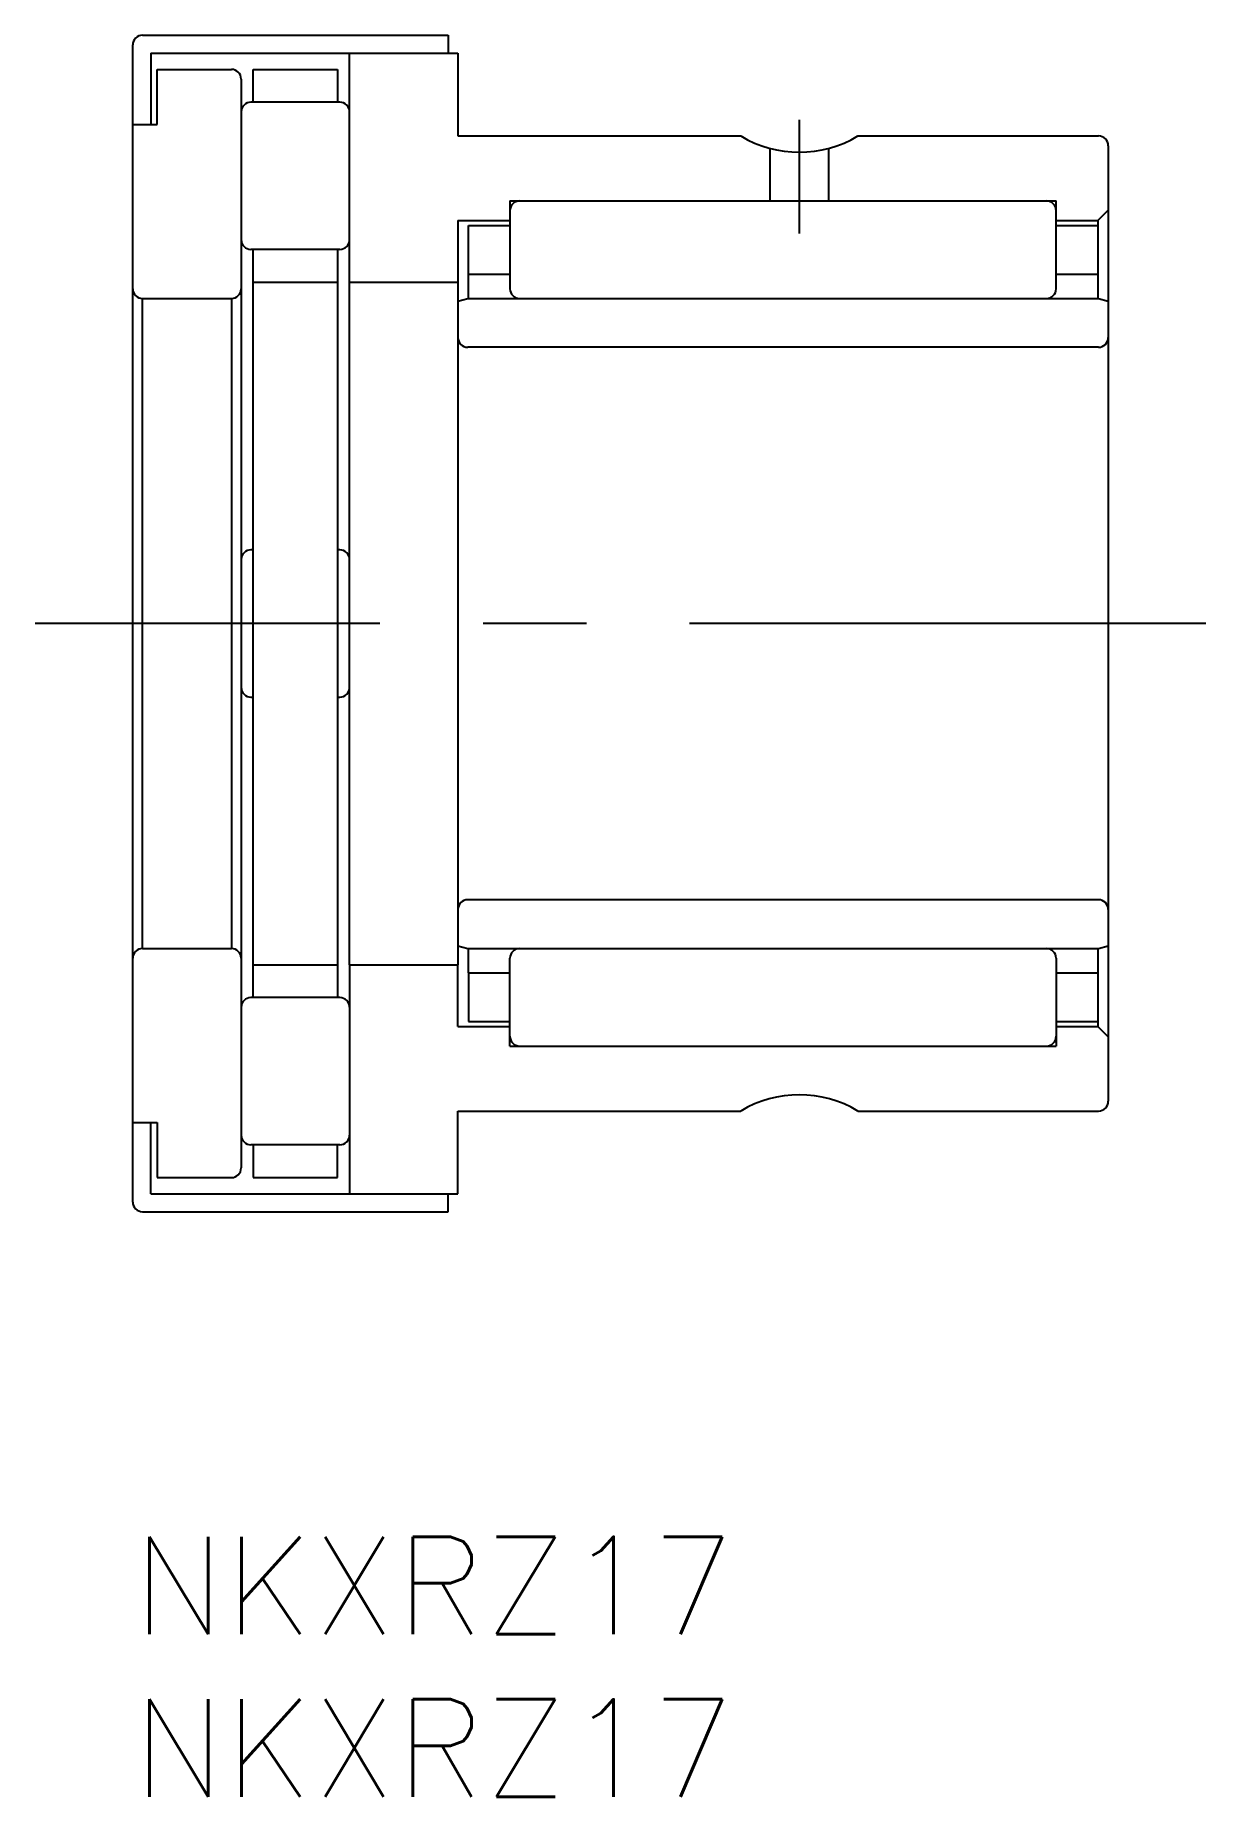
# Model space of a CAD drawing. Extents: x -3 to 33, y -8 to 46.2.
import ezdxf

# ---------------------------------------------------------------- set-up
doc = ezdxf.new("R2010")
doc.units = 0
doc.header["$LTSCALE"] = 0.5
doc.linetypes.add('CENTER', pattern=[50.8, 31.75, -6.35, 6.35, -6.35])
for name, color, linetype in [('MSM_CENTER', 1, 'CENTER'), ('MSM_CONTINUOUS', 7, 'CONTINUOUS'), ('MSM_PART_NUMBER', 7, 'CONTINUOUS')]:
    doc.layers.add(name, color=color, linetype=linetype)
doc.styles.get("Standard").update_dxf_attribs({"font": 'txt.shx', "height": 3, "bigfont": 'bigfont.shx'})

# ---------------------------------------------------------------- blocks, each defined once
blk = doc.blocks.new('*U2')
at = {"layer": 'MSM_PART_NUMBER'}
blk.add_text('NKXRZ17', height=3, dxfattribs=at).set_placement((0, -3))
blk = doc.blocks.new('*U3')
at = {"layer": 'MSM_PART_NUMBER'}
blk.add_text('NKXRZ17', height=3, dxfattribs=at).set_placement((0, -8))

msp = doc.modelspace()

# ---------------------------------------------------------------- linework, layer by layer
at = {"layer": 'MSM_CENTER'}
for p, q in [((20.5, 43.6), (20.5, 40.1)), ((33, 28.1), (-3, 28.1))]:
    msp.add_line(p, q, dxfattribs=at)
at = {"layer": 'MSM_CONTINUOUS'}
for p, q in [((0.3, 46.2), (9.7, 46.2)), ((9.7, 46.2), (9.7, 45.65)), ((0, 10.3), (0, 45.9)), ((0.55, 45.65), (10, 45.65)), ((0.55, 45.65), (0.55, 43.45)), ((6.667, 38.6), (6.667, 45.65)), ((10, 45.65), (10, 43.1)), ((0.75, 43.45), (0.75, 45.15)), ((0.75, 45.15), (3.034, 45.15)), ((3.7, 45.15), (6.3, 45.15)), ((3.7, 44.14), (3.7, 45.15)), ((6.3, 45.15), (6.3, 44.14)), ((3.333, 44.85), (3.333, 11.35)), ((6.367, 44.14), (3.634, 44.14)), ((0, 43.45), (0.75, 43.45)), ((10, 43.1), (18.697, 43.1)), ((22.303, 43.1), (29.7, 43.1)), ((19.6, 41.1), (19.6, 42.718)), ((21.4, 42.718), (21.4, 41.1)), ((30, 42.8), (30, 13.4)), ((11.6, 41.1), (11.6, 38.4)), ((11.6, 41.1), (28.4, 41.1)), ((28.4, 38.4), (28.4, 41.1)), ((29.68, 40.5), (30, 40.82)), ((10, 40.5), (11.6, 40.5)), ((10, 40.5), (10, 38.6)), ((10.32, 40.35), (11.6, 40.35)), ((10.32, 38.85), (10.32, 40.35)), ((28.4, 40.5), (29.68, 40.5)), ((28.4, 40.35), (29.68, 40.35)), ((29.68, 40.5), (29.68, 38.1)), ((6.367, 39.61), (3.634, 39.61)), ((3.7, 16.59), (3.7, 39.61)), ((6.3, 39.61), (6.3, 16.59)), ((3.7, 38.6), (6.3, 38.6)), ((6.667, 38.6), (10, 38.6)), ((6.667, 17.6), (6.667, 38.6)), ((10, 38.6), (10, 17.6)), ((10.32, 38.85), (11.6, 38.85)), ((10.32, 38.1), (10.32, 38.85)), ((28.4, 38.85), (29.68, 38.85)), ((0.3, 38.1), (3.034, 38.1)), ((0.3, 18.1), (0.3, 38.1)), ((3.034, 38.1), (3.034, 18.1)), ((10, 38.02), (10.3, 38.1)), ((10.3, 38.1), (29.7, 38.1)), ((29.7, 38.1), (30, 38.02)), ((29.7, 36.6), (10.3, 36.6)), ((3.7, 30.365), (3.634, 30.365)), ((6.367, 30.365), (6.3, 30.365)), ((3.634, 25.835), (3.7, 25.835)), ((6.3, 25.835), (6.367, 25.835)), ((29.7, 19.6), (10.3, 19.6)), ((0.3, 18.1), (3.034, 18.1)), ((10, 18.18), (10.3, 18.1)), ((10.3, 18.1), (29.7, 18.1)), ((10.32, 17.35), (10.32, 18.1)), ((29.68, 18.1), (29.68, 15.7)), ((29.7, 18.1), (30, 18.18)), ((3.7, 17.6), (6.3, 17.6)), ((6.667, 17.6), (10, 17.6)), ((6.667, 17.6), (6.667, 10.55)), ((10, 15.7), (10, 17.6)), ((10.32, 17.35), (11.6, 17.35)), ((10.32, 17.35), (10.32, 15.85)), ((11.6, 15.1), (11.6, 17.8)), ((28.4, 17.8), (28.4, 15.1)), ((28.4, 17.35), (29.68, 17.35)), ((6.367, 16.59), (3.634, 16.59)), ((10.32, 15.85), (11.6, 15.85)), ((28.4, 15.85), (29.68, 15.85)), ((10, 15.7), (11.6, 15.7)), ((28.4, 15.7), (29.68, 15.7)), ((29.68, 15.7), (30, 15.38)), ((11.6, 15.1), (28.4, 15.1)), ((10, 10.55), (10, 13.1)), ((10, 13.1), (18.697, 13.1)), ((22.303, 13.1), (29.7, 13.1)), ((0, 12.75), (0.75, 12.75)), ((0.55, 10.55), (0.55, 12.75)), ((0.75, 12.75), (0.75, 11.05)), ((6.367, 12.06), (3.634, 12.06)), ((3.7, 12.06), (3.7, 11.05)), ((6.3, 11.05), (6.3, 12.06)), ((0.75, 11.05), (3.034, 11.05)), ((3.7, 11.05), (6.3, 11.05)), ((0.55, 10.55), (10, 10.55)), ((9.7, 10), (9.7, 10.55)), ((0.3, 10), (9.7, 10))]:
    msp.add_line(p, q, dxfattribs=at)
for centre, radius, start, end in [((0.3, 45.9), 0.3, 90, 180), ((3.034, 44.85), 0.3, 0, 90), ((3.634, 43.84), 0.3, 90, 180), ((6.367, 43.84), 0.3, 0, 90), ((20.5, 46.1), 3.5, 238.9973, 301.0027), ((29.7, 42.8), 0.3, 0, 90), ((11.9, 40.8), 0.3, 90, 180), ((28.1, 40.8), 0.3, 0, 90), ((3.634, 39.91), 0.3, 180, 270), ((6.367, 39.91), 0.3, 270, 0), ((0.3, 38.4), 0.3, 180, 270), ((3.034, 38.4), 0.3, 270, 0), ((11.9, 38.4), 0.3, 180, 270), ((28.1, 38.4), 0.3, 270, 0), ((10.3, 36.9), 0.3, 179.9998, 269.9998), ((29.7, 36.9), 0.3, 269.9998, 0), ((3.634, 30.065), 0.3, 90, 180), ((6.367, 30.065), 0.3, 0, 90), ((3.634, 26.135), 0.3, 180, 270), ((6.367, 26.135), 0.3, 270, 0), ((10.3, 19.3), 0.3, 90.0002, 180.0002), ((29.7, 19.3), 0.3, 0, 90.0002), ((0.3, 17.8), 0.3, 90, 180), ((3.034, 17.8), 0.3, 0, 90), ((11.9, 17.8), 0.3, 90, 180), ((28.1, 17.8), 0.3, 0, 90), ((3.634, 16.29), 0.3, 90, 180), ((6.367, 16.29), 0.3, 0, 90), ((11.9, 15.4), 0.3, 180, 270), ((28.1, 15.4), 0.3, 270, 0), ((20.5, 10.1), 3.5, 58.9973, 121.0027), ((29.7, 13.4), 0.3, 270, 0), ((3.634, 12.36), 0.3, 180, 270), ((6.367, 12.36), 0.3, 270, 0), ((3.034, 11.35), 0.3, 270, 0), ((0.3, 10.3), 0.3, 180, 270)]:
    msp.add_arc(centre, radius, start, end, dxfattribs=at)

# ---------------------------------------------------------------- block references
for name in ['*U2', '*U3']:
    msp.add_blockref(name, (0, 0), dxfattribs=at)

doc.saveas('drawing.dxf')
